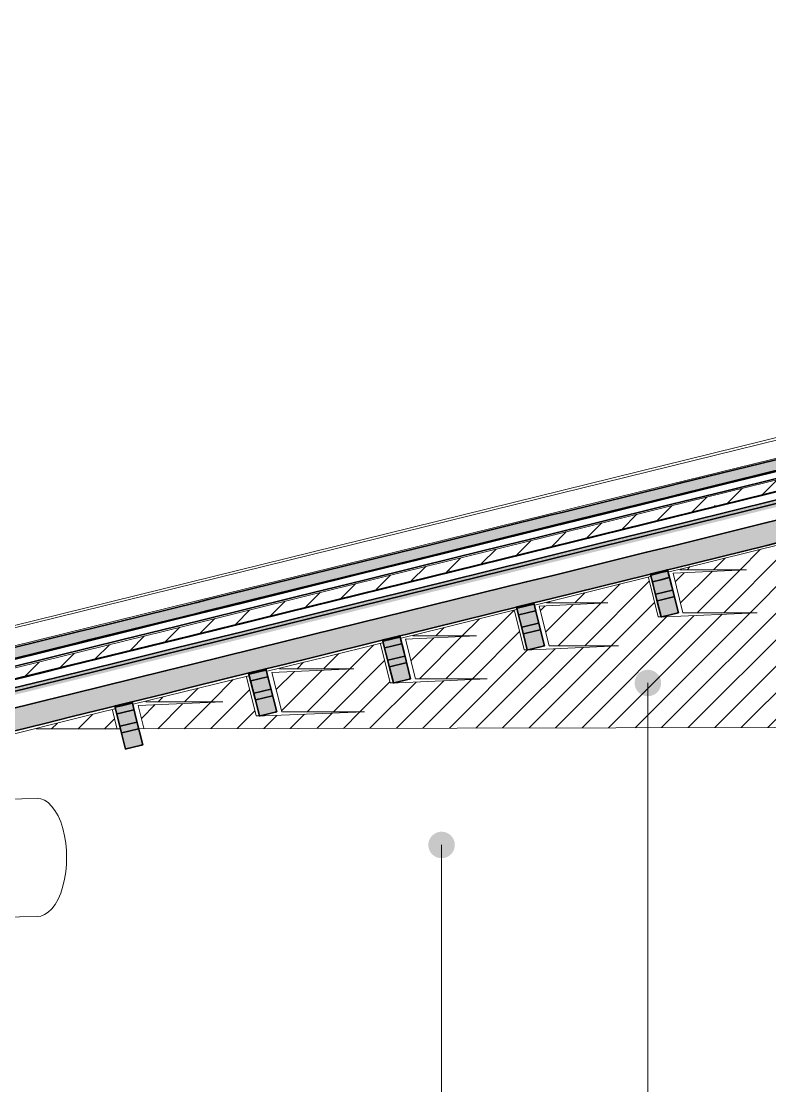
# Model space of a CAD drawing. Header units: millimetres. Extents: x 0 to 153524, y 0 to 59400.
# Drawn here: x 46635 to 49175, y 27747 to 31358 of the extents above; entities that cross this region are included whole.
import ezdxf

# ---------------------------------------------------------------- set-up
doc = ezdxf.new("R2010")
doc.units = ezdxf.units.MM
for name, color, linetype, lineweight in [('01_切断（構造・壁）', 7, 'Continuous', 35), ('05_断熱（仮）', 2, 'Continuous', 9), ('10_見えがかり', 7, 'Continuous', 13), ('12_見えがかり（ガラス）', 5, 'Continuous', 9), ('14_鏡面', 8, 'Continuous', 9), ('50_寸法', 3, 'Continuous', 9)]:
    doc.layers.add(name, color=color, linetype=linetype, lineweight=lineweight)

msp = doc.modelspace()

# ---------------------------------------------------------------- hatches: boundary and pattern name
at = {"layer": '01_切断（構造・壁）'}
msp.add_hatch(color=7, dxfattribs=at).paths.add_polyline_path([(45845.9, 29008), (45804.5, 28997.8), (45668.3, 28964.2), (45356.9, 28887.4), (45286.3, 28870), (45286.3, 28890), (45286.3, 28907), (45356.9, 28924.4), (45668.3, 29001.2), (45804.5, 29034.8), (45845.9, 29045), (46068.6, 29099.9), (46428.9, 29188.7), (46469, 29198.6), (46830.1, 29287.6), (46869.4, 29297.3), (47231.2, 29386.4), (47269.8, 29396), (47632.3, 29485.3), (47670.1, 29494.7), (48033.4, 29584.2), (48070.5, 29593.4), (48434.6, 29683.1), (48470.9, 29692), (48835.7, 29782), (48871.3, 29790.7), (49236.9, 29880.8), (49271.6, 29889.4), (49638, 29979.7), (49672, 29988.1), (50039.2, 30078.6), (50072.4, 30086.8), (50440.3, 30177.5), (50472.8, 30185.5), (50841.5, 30276.4), (50873.1, 30284.2), (51242.7, 30375.3), (51273.5, 30382.9), (51643.9, 30474.2), (51673.9, 30481.6), (52045.1, 30573.1), (52074.3, 30580.3), (52446.3, 30672), (52474.6, 30679), (52847.5, 30770.9), (52875, 30777.7), (53248.7, 30869.8), (53275.4, 30876.4), (53649.9, 30968.7), (53675.8, 30975.1), (54051.1, 31067.6), (54076.1, 31073.8), (54452.4, 31166.5), (54476.5, 31172.5), (54853.6, 31265.4), (54876.9, 31271.1), (55254.9, 31364.3), (55277.3, 31369.8), (55656.1, 31463.2), (55677.7, 31468.5), (56057.4, 31562.1), (56078, 31567.2), (56458.6, 31661), (56478.4, 31665.9), (56859.9, 31760), (56878.8, 31764.6), (57261.2, 31858.9), (57279.2, 31863.3), (57662.5, 31957.8), (57679.5, 31962), (58063.8, 32056.7), (58079.7, 32060.7), (58079.7, 32059.2), (58079.7, 32023.7), (58063.8, 32019.7), (57679.5, 31925), (57662.5, 31920.8), (57279.2, 31826.3), (57261.2, 31821.9), (56878.8, 31727.6), (56859.9, 31723), (56478.4, 31628.9), (56458.6, 31624), (56078, 31530.2), (56057.4, 31525.1), (55677.7, 31431.5), (55656.1, 31426.2), (55277.3, 31332.8), (55254.9, 31327.3), (54876.9, 31234.1), (54853.6, 31228.4), (54476.5, 31135.5), (54452.4, 31129.5), (54076.1, 31036.8), (54051.1, 31030.6), (53675.8, 30938.1), (53649.9, 30931.7), (53275.4, 30839.4), (53248.7, 30832.8), (52875, 30740.7), (52847.5, 30733.9), (52474.6, 30642), (52446.3, 30635), (52074.3, 30543.3), (52045.1, 30536.1), (51673.9, 30444.6), (51643.9, 30437.2), (51273.5, 30345.9), (51242.7, 30338.3), (50873.1, 30247.2), (50841.5, 30239.4), (50472.8, 30148.5), (50440.3, 30140.5), (50072.4, 30049.8), (50039.2, 30041.6), (49672, 29951.1), (49638, 29942.7), (49271.6, 29852.4), (49236.9, 29843.8), (48871.3, 29753.7), (48835.7, 29745), (48470.9, 29655), (48434.6, 29646.1), (48070.5, 29556.4), (48033.4, 29547.2), (47670.1, 29457.7), (47632.3, 29448.3), (47269.8, 29359), (47231.2, 29349.4), (46869.4, 29260.3), (46830.1, 29250.6), (46469, 29161.6), (46428.9, 29151.7), (46068.6, 29062.9)])
at = {"layer": '01_切断（構造・壁）', "true_color": 0xe9dcc4}
for points in [[(48785.8, 29486.6), (48790.5, 29487.8), (48795.2, 29489), (48799.9, 29490.2), (48804.7, 29491.3), (48809.4, 29492.5), (48814.1, 29493.7), (48818.8, 29494.9), (48823.5, 29496), (48823.5, 29496), (48823.5, 29496), (48823.6, 29496.1), (48823.6, 29496.1), (48823.6, 29496.1), (48823.7, 29496.1), (48823.8, 29496.1), (48823.9, 29496.1), (48824.3, 29496.2), (48825.2, 29496.5), (48828.2, 29497.2), (48842.4, 29440.8), (48864.9, 29351.7), (48862, 29351), (48861, 29350.7), (48860.7, 29350.7), (48860.5, 29350.6), (48860.4, 29350.6), (48860.3, 29350.6), (48860.3, 29350.6), (48860.3, 29350.6), (48860.2, 29350.6), (48860.2, 29350.5), (48860.2, 29350.5), (48855.5, 29349.4), (48850.8, 29348.2), (48846.1, 29347), (48841.4, 29345.9), (48836.7, 29344.7), (48832, 29343.5), (48827.3, 29342.3), (48822.6, 29341.2), (48817.9, 29340), (48813.2, 29338.8), (48808.5, 29337.6), (48806.4, 29337.1), (48792, 29394.1), (48769.7, 29482.6), (48771.7, 29483.1), (48776.4, 29484.3), (48781.1, 29485.5)], [(48805.3, 29463.5), (48776.3, 29456.3), (48770.6, 29478.9), (48805.3, 29487.5), (48829.2, 29493.4), (48834.9, 29470.8)], [(48792, 29394.1), (48787, 29413.9), (48845.6, 29428.4), (48851.2, 29405.8), (48847.7, 29404.9), (48792.7, 29391.3)], [(48331.7, 29374.7), (48336.4, 29375.9), (48341.1, 29377), (48345.8, 29378.2), (48350.5, 29379.4), (48355.2, 29380.5), (48359.8, 29381.7), (48364.5, 29382.9), (48369.2, 29384.1), (48369.3, 29384.1), (48369.3, 29384.1), (48369.3, 29384.1), (48369.4, 29384.1), (48369.4, 29384.1), (48369.5, 29384.1), (48369.7, 29384.2), (48370, 29384.2), (48370.9, 29384.5), (48373.9, 29385.2), (48388.2, 29328.5), (48410.6, 29239.7), (48407.7, 29239), (48406.7, 29238.8), (48406.4, 29238.7), (48406.2, 29238.6), (48406.2, 29238.6), (48406.1, 29238.6), (48406, 29238.6), (48406, 29238.6), (48406, 29238.6), (48406, 29238.6), (48401.3, 29237.4), (48396.6, 29236.2), (48391.9, 29235.1), (48387.2, 29233.9), (48382.5, 29232.7), (48377.9, 29231.6), (48373.2, 29230.4), (48368.5, 29229.2), (48363.8, 29228.1), (48359.1, 29226.9), (48354.4, 29225.7), (48352.1, 29225.1), (48337.6, 29282.4), (48315.4, 29370.6), (48317.6, 29371.2), (48322.3, 29372.4), (48327, 29373.5)], [(48322, 29344.3), (48316.3, 29366.9), (48374.9, 29381.4), (48380.6, 29358.8)], [(48337.6, 29282.4), (48332.7, 29301.9), (48348.6, 29305.9), (48391.3, 29316.4), (48397, 29293.8), (48348.6, 29281.9), (48338.4, 29279.3)], [(47877.4, 29262.7), (47882.1, 29263.9), (47886.8, 29265.1), (47891.5, 29266.2), (47896.2, 29267.4), (47900.9, 29268.6), (47905.6, 29269.7), (47910.3, 29270.9), (47915, 29272.1), (47915, 29272.1), (47915, 29272.1), (47915, 29272.1), (47915.1, 29272.1), (47915.1, 29272.1), (47915.2, 29272.1), (47915.4, 29272.2), (47915.7, 29272.3), (47916.6, 29272.5), (47919.6, 29273.2), (47934, 29216.3), (47956.4, 29127.8), (47953.5, 29127), (47952.5, 29126.8), (47952.2, 29126.7), (47952, 29126.7), (47951.9, 29126.6), (47951.8, 29126.6), (47951.8, 29126.6), (47951.8, 29126.6), (47951.7, 29126.6), (47951.7, 29126.6), (47947, 29125.4), (47942.3, 29124.3), (47937.7, 29123.1), (47933, 29121.9), (47928.3, 29120.8), (47923.6, 29119.6), (47918.9, 29118.4), (47914.2, 29117.2), (47909.5, 29116.1), (47904.9, 29114.9), (47900.2, 29113.7), (47897.8, 29113.2), (47883.3, 29170.7), (47861.1, 29258.6), (47863.3, 29259.2), (47868, 29260.4), (47872.7, 29261.5)], [(47867.7, 29232.3), (47862, 29254.9), (47920.6, 29269.4), (47926.3, 29246.8)], [(47883.3, 29170.7), (47878.4, 29190), (47937, 29204.4), (47942.7, 29181.8), (47940.4, 29181.2), (47884.1, 29167.4)], [(47423, 29150.7), (47427.7, 29151.9), (47432.4, 29153), (47437.1, 29154.2), (47441.8, 29155.4), (47446.5, 29156.6), (47451.2, 29157.7), (47455.9, 29158.9), (47460.7, 29160.1), (47460.7, 29160.1), (47460.7, 29160.1), (47460.7, 29160.1), (47460.8, 29160.1), (47460.8, 29160.1), (47460.9, 29160.1), (47461, 29160.2), (47461.1, 29160.2), (47461.4, 29160.3), (47462.4, 29160.5), (47465.4, 29161.3), (47479.8, 29104.1), (47502.1, 29015.8), (47499.2, 29015.1), (47498.3, 29014.8), (47497.9, 29014.7), (47497.8, 29014.7), (47497.7, 29014.7), (47497.6, 29014.6), (47497.5, 29014.6), (47497.5, 29014.6), (47497.5, 29014.6), (47497.5, 29014.6), (47497.4, 29014.6), (47492.7, 29013.4), (47488, 29012.3), (47483.3, 29011.1), (47478.6, 29009.9), (47473.9, 29008.7), (47469.2, 29007.6), (47464.5, 29006.4), (47459.8, 29005.2), (47455.1, 29004.1), (47450.4, 29002.9), (47445.7, 29001.7), (47443.5, 29001.2), (47428.9, 29059), (47406.8, 29146.7), (47408.8, 29147.2), (47413.5, 29148.3), (47418.2, 29149.5)], [(47440.4, 29127), (47413.4, 29120.3), (47407.7, 29142.9), (47466.4, 29157.4), (47472.1, 29134.8)], [(47428.9, 29059), (47424.1, 29078), (47482.8, 29092.4), (47488.5, 29069.8), (47429.8, 29055.4)], [(46968.7, 29038.7), (46973.4, 29039.9), (46978.1, 29041.1), (46982.8, 29042.2), (46987.5, 29043.4), (46992.2, 29044.6), (46997, 29045.8), (47001.7, 29046.9), (47006.4, 29048.1), (47006.4, 29048.1), (47006.4, 29048.1), (47006.4, 29048.1), (47006.5, 29048.1), (47006.5, 29048.1), (47006.6, 29048.2), (47006.7, 29048.2), (47006.8, 29048.2), (47007.2, 29048.3), (47008.1, 29048.5), (47011.1, 29049.3), (47025.6, 28991.8), (47047.9, 28903.8), (47045, 28903.1), (47044, 28902.8), (47043.7, 28902.8), (47043.5, 28902.7), (47043.4, 28902.7), (47043.3, 28902.7), (47043.3, 28902.7), (47043.3, 28902.6), (47043.2, 28902.6), (47043.2, 28902.6), (47043.2, 28902.6), (47038.5, 28901.5), (47033.8, 28900.3), (47029.1, 28899.1), (47024.4, 28897.9), (47019.7, 28896.8), (47015, 28895.6), (47010.3, 28894.4), (47005.6, 28893.2), (47000.9, 28892.1), (46996.1, 28890.9), (46991.4, 28889.7), (46989.3, 28889.2), (46974.6, 28947.2), (46952.5, 29034.7), (46954.5, 29035.2), (46959.2, 29036.4), (46964, 29037.5)], [(46974.8, 29012.2), (46959.1, 29008.3), (46953.4, 29030.9), (46974.8, 29036.2), (47012.1, 29045.4), (47017.8, 29022.8)], [(46974.6, 28947.2), (46969.8, 28966), (47028.5, 28980.5), (47034.2, 28957.9), (46975.6, 28943.4)]]:
    msp.add_hatch(color=8, dxfattribs=at).paths.add_polyline_path(points)
at = {"layer": '05_断熱（仮）', "true_color": 0xf3d98b}
for points in [[(46345.8, 29031.2), (46564.9, 29085.1), (46755.7, 29132.2), (46974.8, 29186.2), (47165.6, 29233.3), (47384.7, 29287.2), (47575.5, 29334.3), (47794.7, 29388.3), (47985.5, 29435.4), (48204.6, 29489.3), (48395.4, 29536.4), (48614.5, 29590.4), (48805.3, 29637.5), (49024.5, 29691.4), (49215.3, 29738.5), (49434.4, 29792.5), (49625.2, 29839.6), (49844.3, 29893.5), (50035.1, 29940.6), (50254.3, 29994.6), (50445, 30041.7), (50664.2, 30095.6), (50855, 30142.7), (51074.2, 30196.7), (51264.9, 30243.8), (51484.1, 30297.7), (51674.8, 30344.8), (51894, 30398.8), (52084.8, 30445.9), (52304, 30499.8), (52494.7, 30546.9), (52713.9, 30600.9), (52904.6, 30648), (53123.8, 30701.9), (53314.5, 30749), (53533.8, 30803), (53724.5, 30850.1), (53943.7, 30904), (54134.4, 30951.1), (54353.7, 31005.1), (54544.3, 31052.2), (54763.6, 31106.1), (54954.3, 31153.2), (55173.5, 31207.2), (55364.2, 31254.3), (55583.5, 31308.2), (55774.1, 31355.3), (55993.4, 31409.3), (56184.1, 31456.4), (56403.3, 31510.3), (56594, 31557.4), (56813.3, 31611.4), (57003.9, 31658.5), (57223.2, 31712.4), (57413.8, 31759.5), (57633.2, 31813.5), (57823.8, 31860.6), (58043.1, 31914.5), (58229.4, 31960.5), (58085.8, 31925.1), (58079.7, 31923.7), (58079.7, 31925.3), (58079.7, 31951.6), (58147.4, 31968.3), (58229.8, 31988.7), (58229.8, 31957.6), (58229.8, 31936.7), (58043.1, 31890.5), (57823.8, 31836.6), (57633.2, 31789.5), (57413.8, 31735.5), (57223.2, 31688.4), (57003.9, 31634.5), (56813.3, 31587.4), (56594, 31533.4), (56403.3, 31486.3), (56184.1, 31432.4), (55993.4, 31385.3), (55774.1, 31331.3), (55583.5, 31284.2), (55364.2, 31230.3), (55173.5, 31183.2), (54954.3, 31129.2), (54763.6, 31082.1), (54544.3, 31028.2), (54353.7, 30981.1), (54134.4, 30927.1), (53943.7, 30880), (53724.5, 30826.1), (53533.8, 30779), (53314.5, 30725), (53123.8, 30677.9), (52904.6, 30624), (52713.9, 30576.9), (52494.7, 30522.9), (52304, 30475.8), (52084.8, 30421.9), (51894, 30374.8), (51674.8, 30320.8), (51484.1, 30273.7), (51264.9, 30219.8), (51074.2, 30172.7), (50855, 30118.7), (50664.2, 30071.6), (50445, 30017.7), (50254.3, 29970.6), (50035.1, 29916.6), (49844.3, 29869.5), (49625.2, 29815.6), (49434.4, 29768.5), (49215.3, 29714.5), (49024.5, 29667.4), (48805.3, 29613.5), (48614.5, 29566.4), (48395.4, 29512.4), (48204.6, 29465.3), (47985.5, 29411.4), (47794.7, 29364.3), (47575.5, 29310.3), (47384.7, 29263.2), (47165.6, 29209.3), (46974.8, 29162.2), (46755.7, 29108.2), (46564.9, 29061.1), (46345.8, 29007.2), (46154.9, 28960.1), (46011.3, 28924.7), (46011.3, 28948.7), (46154.9, 28984.1)], [(46011.3, 28802.7), (46011.3, 28806.1), (46011.3, 28815), (46011.3, 28826.7), (46011.3, 28879.7), (46197, 28925.5), (46399.8, 28975.5), (46715.6, 29053.3), (46807.8, 29076.1), (47123.8, 29153.9), (47215.7, 29176.7), (47532.1, 29254.6), (47623.7, 29277.2), (47940.4, 29355.2), (48031.7, 29377.8), (48348.6, 29455.9), (48439.7, 29478.4), (48756.9, 29556.5), (48847.7, 29578.9), (49165.2, 29657.1), (49255.7, 29679.5), (49573.4, 29757.8), (49663.7, 29780.1), (49981.7, 29858.4), (50071.7, 29880.7), (50390, 29959), (50479.7, 29981.2), (50798.2, 30059.7), (50887.7, 30081.8), (51206.5, 30160.3), (51295.7, 30182.4), (51614.8, 30261), (51703.7, 30282.9), (52023.1, 30361.6), (52111.7, 30383.5), (52431.3, 30462.2), (52519.7, 30484.1), (52839.6, 30562.9), (52927.6, 30584.7), (53247.9, 30663.5), (53335.6, 30685.2), (53656.2, 30764.2), (53743.6, 30785.8), (54064.5, 30864.8), (54151.6, 30886.4), (54472.7, 30965.5), (54559.6, 30986.9), (54881, 31066.1), (54967.6, 31087.5), (55289.3, 31166.8), (55375.6, 31188.1), (55697.6, 31267.4), (55783.6, 31288.7), (56105.9, 31368), (56191.6, 31389.2), (56514.2, 31468.7), (56599.6, 31489.8), (56922.5, 31569.3), (57007.6, 31590.4), (57330.8, 31670), (57415.6, 31690.9), (57739.1, 31770.6), (57823.6, 31791.5), (58147.4, 31871.3), (58229.8, 31891.7), (58229.8, 31860.6), (58229.8, 31850.7), (58085.8, 31815.1), (58079.7, 31813.7), (58079.7, 31777.6), (57913.9, 31736.8), (57914.8, 31733), (57856.5, 31718.6), (57855.6, 31722.3), (57857.5, 31722.8), (57862.2, 31724), (57866.9, 31725.1), (57871.6, 31726.3), (57876.3, 31727.5), (57880.9, 31728.6), (57881.2, 31728.7), (57823.6, 31714.5), (57739.1, 31693.6), (57459.6, 31624.8), (57460.5, 31621), (57413.8, 31609.5), (57402.2, 31606.6), (57401.3, 31610.3), (57403.4, 31610.8), (57408, 31612), (57412.7, 31613.2), (57417.4, 31614.4), (57422.1, 31615.5), (57426.8, 31616.7), (57429.6, 31617.4), (57415.6, 31613.9), (57330.8, 31593), (57007.6, 31513.4), (57005.3, 31512.8), (57006.2, 31509), (57003.9, 31508.5), (56947.9, 31494.6), (56947, 31498.4), (56949.1, 31498.9), (56953.8, 31500), (56958.4, 31501.2), (56963.1, 31502.4), (56966.6, 31503.2), (56922.5, 31492.3), (56599.6, 31412.8), (56551, 31400.8), (56551.9, 31397), (56493.7, 31382.6), (56492.7, 31386.4), (56494.8, 31386.9), (56499.5, 31388.1), (56502.6, 31388.8), (56191.6, 31312.2), (56105.9, 31291), (56096.7, 31288.8), (56097.7, 31285), (56039.4, 31270.6), (56038.4, 31274.4), (56040.3, 31274.9), (56045, 31276), (56049.7, 31277.2), (56051, 31277.5), (55783.6, 31211.7), (55697.6, 31190.4), (55642.4, 31176.8), (55643.4, 31173), (55585.1, 31158.6), (55584.1, 31162.4), (55586.2, 31162.9), (55590.9, 31164.1), (55595.6, 31165.3), (55599.2, 31166.2), (55375.6, 31111.1), (55289.3, 31089.8), (55188.2, 31064.8), (55189.1, 31061), (55173.5, 31057.2), (55130.8, 31046.7), (55129.8, 31050.4), (55131.9, 31050.9), (55136.6, 31052.1), (55141.3, 31053.3), (55146, 31054.4), (55147.6, 31054.9), (54967.6, 31010.5), (54881, 30989.1), (54733.9, 30952.9), (54734.8, 30949.1), (54676.5, 30934.7), (54675.5, 30938.4), (54677.6, 30939), (54682.3, 30940.1), (54687, 30941.3), (54691.7, 30942.5), (54696.1, 30943.5), (54559.6, 30909.9), (54472.7, 30888.5), (54279.6, 30840.9), (54280.5, 30837.1), (54222.2, 30822.7), (54221.2, 30826.4), (54223.2, 30826.9), (54227.9, 30828.1), (54232.6, 30829.3), (54237.3, 30830.4), (54242, 30831.6), (54244.5, 30832.2), (54151.6, 30809.4), (54064.5, 30787.8), (53825.3, 30728.9), (53826.3, 30725.1), (53767.9, 30710.8), (53767, 30714.5), (53769.1, 30715), (53773.8, 30716.2), (53778.4, 30717.3), (53783.1, 30718.5), (53787.8, 30719.7), (53792.5, 30720.8), (53793.1, 30721), (53743.6, 30708.8), (53656.2, 30687.2), (53371, 30616.9), (53372, 30613.2), (53314.5, 30599), (53313.6, 30598.8), (53312.7, 30602.5), (53314.6, 30603), (53319.3, 30604.1), (53324, 30605.3), (53328.7, 30606.5), (53333.4, 30607.6), (53338.1, 30608.8), (53341.4, 30609.7), (53335.6, 30608.2), (53247.9, 30586.5), (52927.6, 30507.7), (52916.7, 30505), (52917.7, 30501.2), (52904.6, 30498), (52859.3, 30486.8), (52858.4, 30490.5), (52860.5, 30491), (52865.2, 30492.2), (52869.9, 30493.4), (52874.6, 30494.5), (52875.3, 30494.7), (52839.6, 30485.9), (52519.7, 30407.1), (52462.5, 30392.9), (52463.4, 30389.2), (52405, 30374.8), (52404.1, 30378.5), (52406.2, 30379), (52410.9, 30380.2), (52413.7, 30380.9), (52111.7, 30306.5), (52023.1, 30284.6), (52008.2, 30280.9), (52009.1, 30277.2), (51950.7, 30262.8), (51949.8, 30266.5), (51951.7, 30267), (51956.4, 30268.2), (51961.1, 30269.4), (51962.2, 30269.6), (51703.7, 30205.9), (51614.8, 30184), (51553.9, 30169), (51554.9, 30165.2), (51496.4, 30150.8), (51495.5, 30154.5), (51497.4, 30155), (51502.1, 30156.2), (51506.8, 30157.4), (51510.7, 30158.3), (51295.7, 30105.4), (51206.5, 30083.3), (51099.6, 30057), (51100.6, 30053.2), (51074.2, 30046.7), (51042.1, 30038.8), (51041.2, 30042.5), (51043.4, 30043.1), (51048, 30044.3), (51052.7, 30045.4), (51057.4, 30046.6), (51059.2, 30047), (50887.7, 30004.8), (50798.2, 29982.7), (50645.3, 29945), (50646.3, 29941.2), (50587.8, 29926.8), (50586.9, 29930.6), (50588.9, 29931.1), (50593.6, 29932.2), (50598.3, 29933.4), (50603, 29934.6), (50607.6, 29935.7), (50479.7, 29904.2), (50390, 29882), (50191.1, 29833.1), (50192, 29829.3), (50133.5, 29814.9), (50132.6, 29818.6), (50134.6, 29819.1), (50139.3, 29820.2), (50144, 29821.4), (50148.7, 29822.6), (50153.4, 29823.8), (50156.2, 29824.5), (50071.7, 29803.7), (49981.7, 29781.4), (49736.8, 29721.1), (49737.7, 29717.3), (49679.2, 29702.9), (49678.3, 29706.6), (49680.3, 29707.1), (49685, 29708.3), (49689.7, 29709.4), (49694.4, 29710.6), (49699.1, 29711.8), (49699.1, 29711.8), (49703.8, 29713), (49704.8, 29713.2), (49663.7, 29703.1), (49573.4, 29680.8), (49282.5, 29609.1), (49283.5, 29605.3), (49224.9, 29590.9), (49224, 29594.6), (49226, 29595.1), (49230.7, 29596.3), (49235.4, 29597.5), (49240.1, 29598.6), (49244.8, 29599.8), (49249.5, 29601), (49252.5, 29601.7), (49165.2, 29580.1), (48847.7, 29501.9), (48828.2, 29497.1), (48829.2, 29493.4), (48805.3, 29487.5), (48770.6, 29478.9), (48769.7, 29482.6), (48771.7, 29483.1), (48776.4, 29484.3), (48781.1, 29485.5), (48784, 29486.2), (48756.9, 29479.5), (48439.7, 29401.4), (48374, 29385.1), (48374.9, 29381.4), (48316.3, 29366.9), (48315.4, 29370.6), (48317.6, 29371.2), (48322.3, 29372.4), (48324.9, 29373), (48031.7, 29300.8), (47940.4, 29278.2), (47919.7, 29273.1), (47920.6, 29269.4), (47862, 29254.9), (47861.1, 29258.6), (47863.3, 29259.2), (47868, 29260.4), (47872.7, 29261.5), (47873.5, 29261.8), (47623.7, 29200.2), (47532.1, 29177.6), (47465.4, 29161.1), (47466.4, 29157.4), (47407.7, 29142.9), (47406.8, 29146.7), (47408.8, 29147.2), (47413.5, 29148.3), (47418.2, 29149.5), (47422.2, 29150.5), (47215.7, 29099.7), (47123.8, 29076.9), (47011.1, 29049.2), (47012.1, 29045.4), (46974.8, 29036.2), (46953.4, 29030.9), (46952.5, 29034.7), (46954.5, 29035.2), (46959.2, 29036.4), (46964, 29037.5), (46968.7, 29038.7), (46970.8, 29039.2), (46807.8, 28999.1), (46715.6, 28976.3), (46556.8, 28937.2), (46557.8, 28933.4), (46499.1, 28918.9), (46498.2, 28922.7), (46500.4, 28923.3), (46505.1, 28924.4), (46509.8, 28925.6), (46514.5, 28926.8), (46519.2, 28927.9), (46519.3, 28927.9), (46399.8, 28898.5), (46197, 28848.5), (46102.6, 28825.2), (46103.5, 28821.4), (46044.8, 28807), (46043.9, 28810.7), (46046.2, 28811.3), (46050.9, 28812.4), (46055.6, 28813.6), (46060.3, 28814.8), (46065, 28816), (46068.4, 28816.8)], [(48845.6, 29428.4), (48787, 29413.9), (48776.3, 29456.3), (48805.3, 29463.5), (48834.9, 29470.8), (48842.4, 29440.8)], [(48391.3, 29316.4), (48348.6, 29305.9), (48332.7, 29301.9), (48322, 29344.3), (48380.6, 29358.8), (48388.2, 29328.5)], [(47937, 29204.4), (47878.4, 29190), (47867.7, 29232.3), (47926.3, 29246.8), (47934, 29216.3)], [(47482.8, 29092.4), (47424.1, 29078), (47413.4, 29120.3), (47472.1, 29134.8), (47479.8, 29104.1)], [(47028.5, 28980.5), (46969.8, 28966), (46959.1, 29008.3), (46974.8, 29012.2), (47017.8, 29022.8), (47025.6, 28991.8)]]:
    msp.add_hatch(color=8, dxfattribs=at).paths.add_polyline_path(points)
at = {"layer": '14_鏡面', "true_color": 0xdce5ee}
h = msp.add_hatch(dxfattribs=at)
h.set_pattern_fill('ANSI31', scale=20)
h.paths.add_polyline_path([(46010.3, 29015), (58229.7, 32032.5), (58229.7, 31989.1), (57112.6, 31713.9), (57087.2, 31713.9), (57087.2, 31707.9), (57088.3, 31707.9), (56211.1, 31491.9), (56187.2, 31491.9), (56187.2, 31486), (55309.5, 31269.8), (55287.2, 31269.8), (55287.2, 31264.4), (54407.9, 31047.8), (54387.2, 31047.8), (54387.2, 31042.7), (53506.3, 30825.7), (53487.2, 30825.7), (53487.2, 30821), (52604.7, 30603.7), (52587.2, 30603.7), (52587.2, 30599.4), (51703.1, 30381.6), (51687.2, 30381.6), (51687.2, 30377.7), (50801.5, 30159.6), (50787.2, 30159.6), (50787.2, 30156), (49899.9, 29937.5), (49887.2, 29937.5), (49887.2, 29934.4), (48998.3, 29715.4), (48987.2, 29715.4), (48987.2, 29712.7), (48096.8, 29493.4), (48087.2, 29493.4), (48087.2, 29491), (47195.2, 29271.3), (47187.2, 29271.3), (47187.2, 29269.4), (46335.4, 29059.6), (46340, 29062.1), (46323, 29056.5), (46287.2, 29056.5), (46287.4, 29047.8), (46010.8, 28979.6), (46010.8, 28952), (46010.3, 28951.9)])
h = msp.add_hatch(dxfattribs=at)
h.set_pattern_fill('ANSI31', scale=20)
h.paths.add_polyline_path([(58252, 31274.5), (57533.8, 31016.4), (55857.9, 30602.8), (54182, 30189.3), (50830.3, 29362.2), (49210.5, 28962.5), (47051.6, 28957.9), (47031.9, 29037.3), (47319.1, 29049.3), (47049.8, 29049.3), (47398.7, 29135.5), (47432.2, 29001.2), (47460.3, 29001.2), (47799.4, 29015.8), (47518.9, 29015.8), (47485.6, 29149.3), (47763.1, 29161.3), (47502.8, 29161.3), (47853.3, 29247.9), (47886.9, 29113.2), (47914, 29113.2), (48216.4, 29127.8), (47972.6, 29127.8), (47939.2, 29261.6), (48180.1, 29273.2), (47955.8, 29273.2), (48307.9, 29360.3), (48341.6, 29225.1), (48367.8, 29225.1), (48661.4, 29239.7), (48426.3, 29239.7), (48392.9, 29373.7), (48625.2, 29385.2), (48408.8, 29385.2), (48762.5, 29472.7), (48796.3, 29337.1), (48821.5, 29337.1), (49131.7, 29351.7), (48880, 29351.7), (48846.7, 29485.5), (49095.4, 29497.2), (48861.8, 29497.2), (49217.1, 29585), (49251, 29449.1), (49275.2, 29449.1), (49575.7, 29463.7), (49333.8, 29463.7), (49300.4, 29597.6), (49539.5, 29609.2), (49314.8, 29609.2), (49671.8, 29697.4), (49705.7, 29561.1), (49729, 29561.1), (50019.8, 29575.7), (49787.5, 29575.7), (49754.1, 29709.7), (49983.6, 29721.2), (49767.8, 29721.2), (50126.4, 29809.8), (50160.4, 29673.1), (50182.7, 29673.1), (50463.9, 29687.6), (50241.2, 29687.6), (50207.8, 29821.8), (50427.6, 29833.2), (50220.8, 29833.2), (50581, 29922.2), (50615.1, 29785.1), (50636.5, 29785.1), (50908, 29799.6), (50694.9, 29799.6), (50661.4, 29933.8), (50871.7, 29945.1), (50673.9, 29945.1), (51035.5, 30034.5), (51069.8, 29897), (51090.2, 29897), (51331.8, 29911.6), (51148.6, 29911.6), (51115, 30046.2), (51295.5, 30057.1), (51126.9, 30057.1), (51490.1, 30146.9), (51524.5, 30009), (51543.9, 30009), (51796.2, 30023.6), (51602.3, 30023.6), (51568.8, 30158.1), (51759.9, 30169.1), (51579.9, 30169.1), (51944.7, 30259.3), (51979.2, 30121), (51997.6, 30121), (52240.3, 30135.6), (52056, 30135.6), (52022.5, 30270.2), (52204, 30281.1), (52032.9, 30281.1), (52399.3, 30371.7), (52433.9, 30233), (52451.4, 30233), (52667, 30247.5), (52509.7, 30247.5), (52476.1, 30382.6), (52630.7, 30393.1), (52485.9, 30393.1), (52853.9, 30484), (52888.6, 30345), (52905.1, 30345), (53112, 30359.5), (52963.4, 30359.5), (52929.7, 30494.8), (53075.7, 30505), (52938.9, 30505), (53308.5, 30596.4), (53343.2, 30457), (53572.6, 30471.5), (53417.1, 30471.5), (53383.5, 30606.6), (53536.4, 30617), (53391.9, 30617), (53763.1, 30708.8), (53797.9, 30568.9), (53812.5, 30568.9), (54002.2, 30583.5), (53870.8, 30583.5), (53837, 30719.1), (53965.9, 30729), (53844.9, 30729), (54217.6, 30821.1), (54252.6, 30680.9), (54460.9, 30695.5), (54324.5, 30695.5), (54290.7, 30831), (54424.6, 30841), (54298, 30841), (54672.2, 30933.5), (54707.3, 30792.9), (54892.3, 30807.4), (54778.2, 30807.4), (54744.3, 30943.5), (54856, 30953), (54751, 30953), (55126.8, 31045.9), (55161.9, 30904.9), (55337.4, 30919.4), (55231.9, 30919.4), (55197.9, 31055.8), (55301.1, 31065), (55204, 31065), (55581.3, 31158.2), (55616.6, 31016.9), (55782.5, 31031.4), (55685.6, 31031.4), (55651.5, 31168.1), (55746.2, 31176.9), (55657, 31176.9), (56035.9, 31270.6), (56071.2, 31128.8), (56237.4, 31143.4), (56139.3, 31143.4), (56105.2, 31280), (56201.1, 31288.9), (56110, 31288.9), (56490.4, 31383), (56525.9, 31240.8), (56672.7, 31255.4), (56593, 31255.4), (56558.7, 31392.7), (56636.4, 31400.9), (56563, 31400.9), (56945, 31495.3), (56980.5, 31352.8), (57117.8, 31367.3), (57046.7, 31367.3), (57012.3, 31505.1), (57081.5, 31512.9), (57016.1, 31512.9), (57399.5, 31607.7), (57435.2, 31464.8), (57562.8, 31479.3), (57500.4, 31479.3), (57465.9, 31617.6), (57526.5, 31624.9), (57469.1, 31624.9), (57854.1, 31720), (57889.8, 31576.8), (58013.9, 31591.3), (57954, 31591.3), (57919.5, 31729.7), (57977.6, 31736.8), (57922, 31736.8), (58230.1, 31813.5), (58245.9, 31803.4), (58252, 31804.9)])
h = msp.add_hatch(dxfattribs=at)
h.set_pattern_fill('ANSI31', scale=20)
h.paths.add_polyline_path([(46960.4, 28957.7), (46676.9, 28957.1), (46944.1, 29023.2)])
at = {"layer": '50_寸法'}
for points in [[(48806.3, 29113.2), (48805.4, 29104.4), (48802.8, 29095.9), (48798.7, 29088.2), (48793.1, 29081.3), (48786.3, 29075.7), (48778.5, 29071.6), (48770, 29069), (48761.3, 29068.2), (48752.5, 29069), (48744, 29071.6), (48736.3, 29075.7), (48729.4, 29081.3), (48723.8, 29088.2), (48719.7, 29095.9), (48717.1, 29104.4), (48716.3, 29113.2), (48717.1, 29121.9), (48719.7, 29130.4), (48723.8, 29138.2), (48729.4, 29145), (48736.3, 29150.6), (48744, 29154.7), (48752.5, 29157.3), (48761.3, 29158.2), (48770, 29157.3), (48778.5, 29154.7), (48786.3, 29150.6), (48793.1, 29145), (48798.7, 29138.2), (48802.8, 29130.4), (48805.4, 29121.9)], [(48106.3, 28563.7), (48105.4, 28554.9), (48102.8, 28546.5), (48098.7, 28538.7), (48093.1, 28531.9), (48086.3, 28526.3), (48078.5, 28522.1), (48070, 28519.6), (48061.3, 28518.7), (48052.5, 28519.6), (48044, 28522.1), (48036.3, 28526.3), (48029.4, 28531.9), (48023.8, 28538.7), (48019.7, 28546.5), (48017.1, 28554.9), (48016.3, 28563.7), (48017.1, 28572.5), (48019.7, 28580.9), (48023.8, 28588.7), (48029.4, 28595.5), (48036.3, 28601.1), (48044, 28605.3), (48052.5, 28607.9), (48061.3, 28608.7), (48070, 28607.9), (48078.5, 28605.3), (48086.3, 28601.1), (48093.1, 28595.5), (48098.7, 28588.7), (48102.8, 28580.9), (48105.4, 28572.5)]]:
    msp.add_hatch(color=7, dxfattribs=at).paths.add_polyline_path(points)

# ---------------------------------------------------------------- linework, layer by layer
at = {"layer": '01_切断（構造・壁）'}
for points in [[(46469, 29198.6), (46830.1, 29287.6), (46869.4, 29297.3), (47231.2, 29386.4), (47269.8, 29396), (47632.3, 29485.3), (47670.1, 29494.7), (48033.4, 29584.2), (48070.5, 29593.4), (48434.6, 29683.1), (48470.9, 29692), (48835.7, 29782), (48871.3, 29790.7), (49236.9, 29880.8)], [(45136.3, 28818.1), (45136.3, 28830.1), (45217.6, 28850.1), (45525.9, 28926.1), (45745, 28980), (45935.8, 29027.1), (46154.9, 29081.1), (46345.8, 29128.2), (46564.9, 29182.1), (46755.7, 29229.2), (46974.8, 29283.2), (47165.6, 29330.3), (47384.7, 29384.2), (47575.5, 29431.3), (47794.7, 29485.3), (47985.5, 29532.4), (48204.6, 29586.3), (48395.4, 29633.4), (48614.5, 29687.4), (48805.3, 29734.5), (49024.5, 29788.4), (49215.3, 29835.5)], [(49236.9, 29843.8), (48871.3, 29753.7), (48835.7, 29745), (48470.9, 29655), (48434.6, 29646.1), (48070.5, 29556.4), (48033.4, 29547.2), (47670.1, 29457.7), (47632.3, 29448.3), (47269.8, 29359), (47231.2, 29349.4), (46869.4, 29260.3), (46830.1, 29250.6), (46469, 29161.6), (46428.9, 29151.7), (46068.6, 29062.9), (45845.9, 29008)], [(49215.3, 29811.5), (49024.5, 29764.4), (48805.3, 29710.5), (48614.5, 29663.4), (48395.4, 29609.4), (48204.6, 29562.3), (47985.5, 29508.4), (47794.7, 29461.3), (47575.5, 29407.3), (47384.7, 29360.2), (47165.6, 29306.3), (46974.8, 29259.2), (46755.7, 29205.2), (46564.9, 29158.1), (46345.8, 29104.2), (46154.9, 29057.1), (45935.8, 29003.1), (45745, 28956), (45525.9, 28902.1), (45217.6, 28826.1), (45136.3, 28806.1), (45136.3, 28818.1)], [(46060.3, 28814.8), (46065, 28816), (46068.4, 28816.8), (46011.3, 28802.7), (46011.3, 28815), (46011.3, 28826.7), (46011.3, 28903.1), (46011.3, 28976.7), (46197, 29022.5), (46399.8, 29072.5), (46715.6, 29150.3), (46807.8, 29173.1), (47123.8, 29250.9), (47215.7, 29273.7), (47532.1, 29351.6), (47623.7, 29374.2), (47940.4, 29452.2), (48031.7, 29474.8), (48348.6, 29552.9), (48439.7, 29575.4), (48756.9, 29653.5), (48847.7, 29675.9), (49165.2, 29754.1), (49255.7, 29776.5)], [(46012.3, 28949), (46154.9, 28984.1), (46345.8, 29031.2), (46564.9, 29085.1), (46755.7, 29132.2), (46974.8, 29186.2), (47165.6, 29233.3), (47384.7, 29287.2), (47575.5, 29334.3), (47794.7, 29388.3), (47985.5, 29435.4), (48204.6, 29489.3), (48395.4, 29536.4), (48614.5, 29590.4), (48805.3, 29637.5), (49024.5, 29691.4), (49215.3, 29738.5)], [(46012.3, 28937), (46197, 28982.5), (46399.8, 29032.5), (46715.6, 29110.3), (46807.8, 29133.1), (47123.8, 29210.9), (47215.7, 29233.7), (47532.1, 29311.6), (47623.7, 29334.2), (47940.4, 29412.2), (48031.7, 29434.8), (48348.6, 29512.9), (48439.7, 29535.4), (48756.9, 29613.5), (48847.7, 29635.9), (49165.2, 29714.1), (49255.7, 29736.5)], [(46012.3, 28880), (46197, 28925.5), (46399.8, 28975.5), (46715.6, 29053.3), (46807.8, 29076.1), (47123.8, 29153.9), (47215.7, 29176.7), (47532.1, 29254.6), (47623.7, 29277.2), (47940.4, 29355.2), (48031.7, 29377.8), (48348.6, 29455.9), (48439.7, 29478.4), (48756.9, 29556.5), (48847.7, 29578.9), (49165.2, 29657.1), (49255.7, 29679.5)], [(49252.5, 29601.7), (49165.2, 29580.1), (48847.7, 29501.9), (48828.2, 29497.1), (48842.4, 29440.8), (48864.9, 29351.7), (48862, 29351), (48861, 29350.7), (48860.7, 29350.7), (48860.5, 29350.6), (48860.4, 29350.6), (48860.3, 29350.6), (48860.3, 29350.6), (48860.3, 29350.6), (48860.2, 29350.6), (48860.2, 29350.5), (48860.2, 29350.5), (48855.5, 29349.4), (48850.8, 29348.2), (48846.1, 29347), (48841.4, 29345.9), (48836.7, 29344.7), (48832, 29343.5), (48827.3, 29342.3), (48822.6, 29341.2), (48817.9, 29340), (48813.2, 29338.8), (48808.5, 29337.6), (48806.4, 29337.1), (48792, 29394.1), (48769.7, 29482.6), (48771.7, 29483.1), (48776.4, 29484.3), (48781.1, 29485.5), (48784, 29486.2), (48756.9, 29479.5), (48439.7, 29401.4), (48374, 29385.1), (48388.2, 29328.5), (48410.6, 29239.7), (48407.7, 29239), (48406.7, 29238.8), (48406.4, 29238.7), (48406.2, 29238.6), (48406.2, 29238.6), (48406.1, 29238.6), (48406, 29238.6), (48406, 29238.6), (48406, 29238.6), (48406, 29238.6), (48401.3, 29237.4), (48396.6, 29236.2), (48391.9, 29235.1), (48387.2, 29233.9), (48382.5, 29232.7), (48377.9, 29231.6), (48373.2, 29230.4), (48368.5, 29229.2), (48363.8, 29228.1), (48359.1, 29226.9), (48354.4, 29225.7), (48352.1, 29225.1), (48337.6, 29282.4), (48315.4, 29370.6), (48317.6, 29371.2), (48322.3, 29372.4), (48324.9, 29373), (48031.7, 29300.8), (47940.4, 29278.2), (47919.7, 29273.1), (47934, 29216.3), (47956.4, 29127.8), (47953.5, 29127), (47952.5, 29126.8), (47952.2, 29126.7), (47952, 29126.7), (47951.9, 29126.6), (47951.8, 29126.6), (47951.8, 29126.6), (47951.8, 29126.6), (47951.7, 29126.6), (47951.7, 29126.6), (47947, 29125.4), (47942.3, 29124.3), (47937.7, 29123.1), (47933, 29121.9), (47928.3, 29120.8), (47923.6, 29119.6), (47918.9, 29118.4), (47914.2, 29117.2), (47909.5, 29116.1), (47904.9, 29114.9), (47900.2, 29113.7), (47897.8, 29113.2), (47883.3, 29170.7), (47861.1, 29258.6), (47863.3, 29259.2), (47868, 29260.4), (47872.7, 29261.5), (47873.5, 29261.8), (47623.7, 29200.2), (47532.1, 29177.6), (47465.4, 29161.1), (47479.8, 29104.1), (47502.1, 29015.8), (47499.2, 29015.1), (47498.3, 29014.8), (47497.9, 29014.7), (47497.8, 29014.7), (47497.7, 29014.7), (47497.6, 29014.6), (47497.5, 29014.6), (47497.5, 29014.6), (47497.5, 29014.6), (47497.5, 29014.6), (47497.4, 29014.6), (47492.7, 29013.4), (47488, 29012.3), (47483.3, 29011.1), (47478.6, 29009.9), (47473.9, 29008.7), (47469.2, 29007.6), (47464.5, 29006.4), (47459.8, 29005.2), (47455.1, 29004.1), (47450.4, 29002.9), (47445.7, 29001.7), (47443.5, 29001.2), (47428.9, 29059), (47406.8, 29146.7), (47408.8, 29147.2), (47413.5, 29148.3), (47418.2, 29149.5), (47422.2, 29150.5), (47215.7, 29099.7), (47123.8, 29076.9), (47011.1, 29049.2), (47025.6, 28991.8), (47047.9, 28903.8), (47045, 28903.1), (47044, 28902.8), (47043.7, 28902.8), (47043.5, 28902.7), (47043.4, 28902.7), (47043.3, 28902.7), (47043.3, 28902.7), (47043.3, 28902.6), (47043.2, 28902.6), (47043.2, 28902.6), (47043.2, 28902.6), (47038.5, 28901.5), (47033.8, 28900.3), (47029.1, 28899.1), (47024.4, 28897.9), (47019.7, 28896.8), (47015, 28895.6), (47010.3, 28894.4), (47005.6, 28893.2), (47000.9, 28892.1), (46996.1, 28890.9), (46991.4, 28889.7), (46989.3, 28889.2), (46974.6, 28947.2), (46952.5, 29034.7), (46954.5, 29035.2), (46959.2, 29036.4), (46964, 29037.5), (46968.7, 29038.7), (46970.8, 29039.2), (46807.8, 28999.1), (46715.6, 28976.3), (46556.8, 28937.2)], [(48785.8, 29486.6), (48790.5, 29487.8), (48795.2, 29489), (48799.9, 29490.2), (48804.7, 29491.3), (48809.4, 29492.5), (48814.1, 29493.7), (48818.8, 29494.9), (48823.5, 29496), (48823.5, 29496), (48823.5, 29496), (48823.6, 29496.1), (48823.6, 29496.1), (48823.6, 29496.1), (48823.7, 29496.1), (48823.8, 29496.1), (48823.9, 29496.1), (48824.3, 29496.2), (48825.2, 29496.5), (48828.2, 29497.2), (48842.4, 29440.8), (48864.9, 29351.7), (48862, 29351), (48861, 29350.7), (48860.7, 29350.7), (48860.5, 29350.6), (48860.4, 29350.6), (48860.3, 29350.6), (48860.3, 29350.6), (48860.3, 29350.6), (48860.2, 29350.6), (48860.2, 29350.5), (48860.2, 29350.5), (48855.5, 29349.4), (48850.8, 29348.2), (48846.1, 29347), (48841.4, 29345.9), (48836.7, 29344.7), (48832, 29343.5), (48827.3, 29342.3), (48822.6, 29341.2), (48817.9, 29340), (48813.2, 29338.8), (48808.5, 29337.6), (48806.4, 29337.1), (48792, 29394.1), (48769.7, 29482.6), (48771.7, 29483.1), (48776.4, 29484.3), (48781.1, 29485.5), (48785.8, 29486.6)], [(48771.6, 29479.2), (48805.3, 29487.5), (48828.2, 29493.1)], [(48777.3, 29456.6), (48805.3, 29463.5), (48833.9, 29470.5)], [(48788, 29414.2), (48844.6, 29428.2)], [(48793.7, 29391.6), (48847.7, 29404.9), (48850.3, 29405.6)], [(48331.7, 29374.7), (48336.4, 29375.9), (48341.1, 29377), (48345.8, 29378.2), (48350.5, 29379.4), (48355.2, 29380.5), (48359.8, 29381.7), (48364.5, 29382.9), (48369.2, 29384.1), (48369.3, 29384.1), (48369.3, 29384.1), (48369.3, 29384.1), (48369.4, 29384.1), (48369.4, 29384.1), (48369.5, 29384.1), (48369.7, 29384.2), (48370, 29384.2), (48370.9, 29384.5), (48373.9, 29385.2), (48388.2, 29328.5), (48410.6, 29239.7), (48407.7, 29239), (48406.7, 29238.8), (48406.4, 29238.7), (48406.2, 29238.6), (48406.2, 29238.6), (48406.1, 29238.6), (48406, 29238.6), (48406, 29238.6), (48406, 29238.6), (48406, 29238.6), (48401.3, 29237.4), (48396.6, 29236.2), (48391.9, 29235.1), (48387.2, 29233.9), (48382.5, 29232.7), (48377.9, 29231.6), (48373.2, 29230.4), (48368.5, 29229.2), (48363.8, 29228.1), (48359.1, 29226.9), (48354.4, 29225.7), (48352.1, 29225.1), (48337.6, 29282.4), (48315.4, 29370.6), (48317.6, 29371.2), (48322.3, 29372.4), (48327, 29373.5), (48331.7, 29374.7)], [(48317.3, 29367.2), (48373.9, 29381.1)], [(48323, 29344.6), (48379.6, 29358.5)], [(48333.7, 29302.2), (48348.6, 29305.9), (48390.3, 29316.2)], [(48339.4, 29279.6), (48348.6, 29281.9), (48396, 29293.6)], [(47877.4, 29262.7), (47882.1, 29263.9), (47886.8, 29265.1), (47891.5, 29266.2), (47896.2, 29267.4), (47900.9, 29268.6), (47905.6, 29269.7), (47910.3, 29270.9), (47915, 29272.1), (47915, 29272.1), (47915, 29272.1), (47915, 29272.1), (47915.1, 29272.1), (47915.1, 29272.1), (47915.2, 29272.1), (47915.4, 29272.2), (47915.7, 29272.3), (47916.6, 29272.5), (47919.6, 29273.2), (47934, 29216.3), (47956.4, 29127.8), (47953.5, 29127), (47952.5, 29126.8), (47952.2, 29126.7), (47952, 29126.7), (47951.9, 29126.6), (47951.8, 29126.6), (47951.8, 29126.6), (47951.8, 29126.6), (47951.7, 29126.6), (47951.7, 29126.6), (47947, 29125.4), (47942.3, 29124.3), (47937.7, 29123.1), (47933, 29121.9), (47928.3, 29120.8), (47923.6, 29119.6), (47918.9, 29118.4), (47914.2, 29117.2), (47909.5, 29116.1), (47904.9, 29114.9), (47900.2, 29113.7), (47897.8, 29113.2), (47883.3, 29170.7), (47861.1, 29258.6), (47863.3, 29259.2), (47868, 29260.4), (47872.7, 29261.5), (47877.4, 29262.7)], [(47863, 29255.1), (47919.7, 29269.1)], [(47868.7, 29232.6), (47925.4, 29246.5)], [(47879.4, 29190.2), (47936.1, 29204.2)], [(47885.1, 29167.6), (47940.4, 29181.2), (47941.8, 29181.6)], [(47423, 29150.7), (47427.7, 29151.9), (47432.4, 29153), (47437.1, 29154.2), (47441.8, 29155.4), (47446.5, 29156.6), (47451.2, 29157.7), (47455.9, 29158.9), (47460.7, 29160.1), (47460.7, 29160.1), (47460.7, 29160.1), (47460.7, 29160.1), (47460.8, 29160.1), (47460.8, 29160.1), (47460.9, 29160.1), (47461, 29160.2), (47461.1, 29160.2), (47461.4, 29160.3), (47462.4, 29160.5), (47465.4, 29161.3), (47479.8, 29104.1), (47502.1, 29015.8), (47499.2, 29015.1), (47498.3, 29014.8), (47497.9, 29014.7), (47497.8, 29014.7), (47497.7, 29014.7), (47497.6, 29014.6), (47497.5, 29014.6), (47497.5, 29014.6), (47497.5, 29014.6), (47497.5, 29014.6), (47497.4, 29014.6), (47492.7, 29013.4), (47488, 29012.3), (47483.3, 29011.1), (47478.6, 29009.9), (47473.9, 29008.7), (47469.2, 29007.6), (47464.5, 29006.4), (47459.8, 29005.2), (47455.1, 29004.1), (47450.4, 29002.9), (47445.7, 29001.7), (47443.5, 29001.2), (47428.9, 29059), (47406.8, 29146.7), (47408.8, 29147.2), (47413.5, 29148.3), (47418.2, 29149.5), (47423, 29150.7)], [(47408.7, 29143.1), (47465.4, 29157.1)], [(47414.4, 29120.6), (47471.1, 29134.6)], [(47425.1, 29078.2), (47481.8, 29092.2)], [(47430.8, 29055.6), (47487.5, 29069.6)], [(46968.7, 29038.7), (46973.4, 29039.9), (46978.1, 29041.1), (46982.8, 29042.2), (46987.5, 29043.4), (46992.2, 29044.6), (46997, 29045.8), (47001.7, 29046.9), (47006.4, 29048.1), (47006.4, 29048.1), (47006.4, 29048.1), (47006.4, 29048.1), (47006.5, 29048.1), (47006.5, 29048.1), (47006.6, 29048.2), (47006.7, 29048.2), (47006.8, 29048.2), (47007.2, 29048.3), (47008.1, 29048.5), (47011.1, 29049.3), (47025.6, 28991.8), (47047.9, 28903.8), (47045, 28903.1), (47044, 28902.8), (47043.7, 28902.8), (47043.5, 28902.7), (47043.4, 28902.7), (47043.3, 28902.7), (47043.3, 28902.7), (47043.3, 28902.6), (47043.2, 28902.6), (47043.2, 28902.6), (47043.2, 28902.6), (47038.5, 28901.5), (47033.8, 28900.3), (47029.1, 28899.1), (47024.4, 28897.9), (47019.7, 28896.8), (47015, 28895.6), (47010.3, 28894.4), (47005.6, 28893.2), (47000.9, 28892.1), (46996.1, 28890.9), (46991.4, 28889.7), (46989.3, 28889.2), (46974.6, 28947.2), (46952.5, 29034.7), (46954.5, 29035.2), (46959.2, 29036.4), (46964, 29037.5), (46968.7, 29038.7)], [(46954.4, 29031.2), (46974.8, 29036.2), (47011.1, 29045.1)], [(46960.1, 29008.6), (46974.8, 29012.2), (47016.8, 29022.6)], [(46970.8, 28966.2), (47027.5, 28980.2)], [(46976.5, 28943.7), (47033.3, 28957.6)]]:
    msp.add_lwpolyline(points, dxfattribs=at)
at = {"layer": '10_見えがかり'}
for points in [[(47071.1, 29413.6), (48086.2, 29663.6), (50116.5, 30163.4), (51131.7, 30413.3), (52146.8, 30663.2), (53161.9, 30913.1), (55192.2, 31412.9), (56207.4, 31662.8), (57222.5, 31912.7), (58237.6, 32162.6), (58252, 32104.4), (58252, 32104.4)], [(47802.2, 29532.2), (48604.3, 29729.6), (49005.4, 29828.3), (49406.4, 29927), (49807.5, 30025.7), (50208.5, 30124.4), (51010.7, 30321.9), (51411.7, 30420.6), (51812.8, 30519.3), (52213.9, 30618), (52614.9, 30716.7), (53417, 30914.1), (53818.1, 31012.8), (54620.2, 31210.2), (54982.9, 31299.5)], [(46796.3, 29173.1), (47204.7, 29273.7), (47613.1, 29374.2), (48021.4, 29474.8), (48429.8, 29575.4), (48838.2, 29675.9), (49246.5, 29776.5), (49654.9, 29877.1), (50063.2, 29977.7), (50220.1, 30016.3)], [(49235.9, 29811.5), (48826.7, 29710.5), (48417.5, 29609.4), (48008.3, 29508.4), (47599.1, 29407.3), (47189.9, 29306.3), (46780.7, 29205.2), (46371.5, 29104.2), (45962.3, 29003.1), (45553.1, 28902.1), (45167.8, 28811.8)], [(48987.2, 29715.4), (48990, 29715.4)], [(48987.2, 29714.8), (48987.2, 29715.4)], [(49223.9, 29586.7), (48880.9, 29501.9), (48832.1, 29489.9)], [(45819.3, 29044.2), (46197.9, 29137.4), (46599, 29236.1), (47401.1, 29433.5), (47802.2, 29532.2)], [(48087.2, 29493.4), (48088.4, 29493.4)], [(48087.2, 29493.1), (48087.2, 29493.4)], [(48769.7, 29474.4), (48474.1, 29401.4), (48377.9, 29377.6)], [(48804.3, 29337.1), (48796.3, 29337.1), (48763, 29470.7)], [(48870.1, 29497.2), (48894.1, 29497.2), (49019.9, 29497.2), (49045.1, 29497.2), (49070.2, 29497.2), (49095.4, 29497.2), (48846.7, 29485.5), (48880, 29351.7), (48905.2, 29351.7), (48930.4, 29351.7), (49056.2, 29351.7), (49081.3, 29351.7), (49106.5, 29351.7), (49131.7, 29351.7), (48821.5, 29337.1), (48814.6, 29337.1)], [(46069.7, 29107.9), (46056, 29163.7), (47071.1, 29413.6)], [(48315.4, 29362.2), (48067.2, 29300.8), (47923.7, 29265.3)], [(48350, 29225.1), (48341.6, 29225.1), (48308.4, 29358.4)], [(48417.1, 29385.2), (48468.4, 29385.2), (48494.5, 29385.2), (48572.9, 29385.2), (48599, 29385.2), (48625.2, 29385.2), (48392.9, 29373.7), (48426.3, 29239.7), (48504.7, 29239.7), (48530.8, 29239.7), (48609.2, 29239.7), (48635.3, 29239.7), (48661.4, 29239.7), (48367.8, 29225.1), (48360.4, 29225.1)], [(47861.2, 29249.9), (47660.4, 29200.2), (47469.5, 29153)], [(47964.1, 29273.2), (48180.1, 29273.2), (47939.2, 29261.6), (47972.6, 29127.8), (48216.4, 29127.8), (47914, 29113.2), (47906.1, 29113.2)], [(47895.8, 29113.2), (47886.9, 29113.2), (47853.8, 29246)], [(46010.8, 28978.7), (46010.8, 28979.6), (46388, 29072.5), (46796.3, 29173.1)], [(47511.1, 29161.3), (47538.7, 29161.3), (47566.8, 29161.3), (47679, 29161.3), (47707, 29161.3), (47735.1, 29161.3), (47763.1, 29161.3), (47485.6, 29149.3), (47518.9, 29015.8), (47575, 29015.8), (47603, 29015.8), (47715.2, 29015.8), (47743.3, 29015.8), (47771.4, 29015.8), (47799.4, 29015.8), (47460.3, 29001.2), (47451.8, 29001.2)], [(47407, 29137.6), (47015.3, 29040.8)], [(47441.5, 29001.2), (47432.2, 29001.2), (47399.2, 29133.6)], [(47058.1, 29049.3), (47086.9, 29049.3), (47144.9, 29049.3), (47174, 29049.3), (47290, 29049.3), (47319.1, 29049.3), (47031.9, 29037.3), (47051.1, 28959.9)], [(46952.8, 29025.3), (46846.7, 28999.1), (46561.1, 28928.5)], [(46959.9, 28959.7), (46944.6, 29021.2)], [(47036.3, 28957.9), (53500.4, 28971.7), (53600.9, 28971.9), (52429.9, 28735.2), (52342.8, 28735.2), (51275.2, 27300), (48663.2, 27300), (48663.2, 24302)], [(46685.4, 28957.1), (46969.9, 28957.8)], [(46319.4, 28713.7), (46689.9, 28721.2), (46701.8, 28719.8), (46714.1, 28715.2), (46726.4, 28707.2), (46738.4, 28695.7), (46749.7, 28680.7), (46760, 28662.6), (46769, 28641.9), (46776.4, 28619), (46782.1, 28594.8), (46786.1, 28570), (46788.4, 28545.3), (46789.1, 28521.2), (46788.4, 28497.1), (46786.1, 28472.4), (46782.2, 28447.6), (46776.5, 28423.4), (46769.1, 28400.6), (46760.1, 28379.8), (46749.8, 28361.7), (46738.5, 28346.8), (46726.5, 28335.3), (46714.2, 28327.3), (46702, 28322.7), (46690, 28321.2), (46320.9, 28313.7)]]:
    msp.add_lwpolyline(points, dxfattribs=at)
at = {"layer": '12_見えがかり（ガラス）'}
for points in [[(48813, 29851), (50088.2, 30165.3), (52638.4, 30794), (53913.6, 31108.4), (55188.7, 31422.7), (56463.9, 31737.1), (57739, 32051.4), (58249.1, 32176.9), (58251.9, 32165.2), (58252, 32164.7), (58252, 32164.2), (58252.1, 32163.7), (58252.1, 32163.3), (58252.1, 32162.8), (58252.2, 32162.3), (58252.2, 32161.8), (58252.2, 32161.3), (58252.3, 32160.8), (58240.9, 32158)], [(46056.2, 29154.3), (46030.3, 29147.9), (46028.1, 29147.8), (46025.9, 29147.6), (46023.7, 29147.5), (46021.6, 29147.3), (46019.4, 29147.2), (46017.2, 29147), (46015, 29146.8), (46012.8, 29146.7), (46010.7, 29146.5), (46010.3, 29146.6), (46007.4, 29158.3), (46007.4, 29158.4), (46007.5, 29158.5), (46007.5, 29158.6), (46007.6, 29158.8), (46007.6, 29158.9), (46007.6, 29159), (46007.7, 29159.1), (46007.7, 29159.3), (46262.8, 29222.2), (48813, 29851)]]:
    msp.add_lwpolyline(points, dxfattribs=at)
at = {"layer": '50_寸法'}
for points in [[(48761.3, 24300), (48761.3, 29113.2)], [(48061.3, 24300), (48061.3, 28563.7)]]:
    msp.add_lwpolyline(points, dxfattribs=at)

doc.saveas('drawing.dxf')
